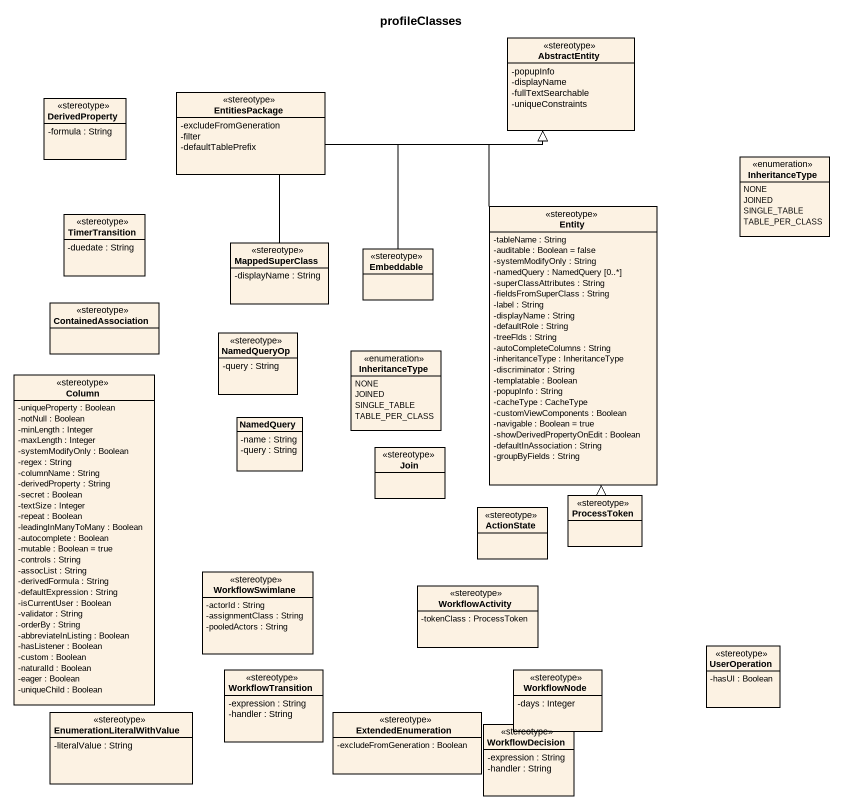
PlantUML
@startuml
title profileClasses
hide circle
hide empty members
skinparam classAttributeIconSize 0
class AbstractEntity <<stereotype>> {
  -popupInfo
  -displayName
  -fullTextSearchable
  -uniqueConstraints
}
class DerivedProperty <<stereotype>> {
  -formula : String
}
class EntitiesPackage <<stereotype>> {
  -excludeFromGeneration
  -filter
  -defaultTablePrefix
}
enum InheritanceType {
  NONE
  JOINED
  SINGLE_TABLE
  TABLE_PER_CLASS
}
class TimerTransition <<stereotype>> {
  -duedate : String
}
class MappedSuperClass <<stereotype>> {
  -displayName : String
}
class "Entity" as Entity_ <<stereotype>> {
  -tableName : String
  -auditable : Boolean = false
  -systemModifyOnly : String
  -namedQuery : NamedQuery [0..*]
  -superClassAttributes : String
  -fieldsFromSuperClass : String
  -label : String
  -displayName : String
  -defaultRole : String
  -treeFlds : String
  -autoCompleteColumns : String
  -inheritanceType : InheritanceType
  -discriminator : String
  -templatable : Boolean
  -popupInfo : String
  -cacheType : CacheType
  -customViewComponents : Boolean
  -navigable : Boolean = true
  -showDerivedPropertyOnEdit : Boolean
  -defaultInAssociation : String
  -groupByFields : String
}
class Embeddable <<stereotype>>
class ContainedAssociation <<stereotype>>
class NamedQueryOp <<stereotype>> {
  -query : String
}
enum "InheritanceType" as InheritanceType_2 {
  NONE
  JOINED
  SINGLE_TABLE
  TABLE_PER_CLASS
}
class Column <<stereotype>> {
  -uniqueProperty : Boolean
  -notNull : Boolean
  -minLength : Integer
  -maxLength : Integer
  -systemModifyOnly : Boolean
  -regex : String
  -columnName : String
  -derivedProperty : String
  -secret : Boolean
  -textSize : Integer
  -repeat : Boolean
  -leadingInManyToMany : Boolean
  -autocomplete : Boolean
  -mutable : Boolean = true
  -controls : String
  -assocList : String
  -derivedFormula : String
  -defaultExpression : String
  -isCurrentUser : Boolean
  -validator : String
  -orderBy : String
  -abbreviateInListing : Boolean
  -hasListener : Boolean
  -custom : Boolean
  -naturalId : Boolean
  -eager : Boolean
  -uniqueChild : Boolean
}
class NamedQuery {
  -name : String
  -query : String
}
class Join <<stereotype>>
class ActionState <<stereotype>>
class ProcessToken <<stereotype>>
class WorkflowSwimlane <<stereotype>> {
  -actorId : String
  -assignmentClass : String
  -pooledActors : String
}
class WorkflowActivity <<stereotype>> {
  -tokenClass : ProcessToken
}
class WorkflowTransition <<stereotype>> {
  -expression : String
  -handler : String
}
class WorkflowNode <<stereotype>> {
  -days : Integer
}
class UserOperation <<stereotype>> {
  -hasUI : Boolean
}
class EnumerationLiteralWithValue <<stereotype>> {
  -literalValue : String
}
class ExtendedEnumeration <<stereotype>> {
  -excludeFromGeneration : Boolean
}
class WorkflowDecision <<stereotype>> {
  -expression : String
  -handler : String
}
MappedSuperClass -up-|> AbstractEntity
Entity_ -up-|> AbstractEntity
Embeddable -up-|> AbstractEntity
ProcessToken -up-|> Entity_
@enduml
